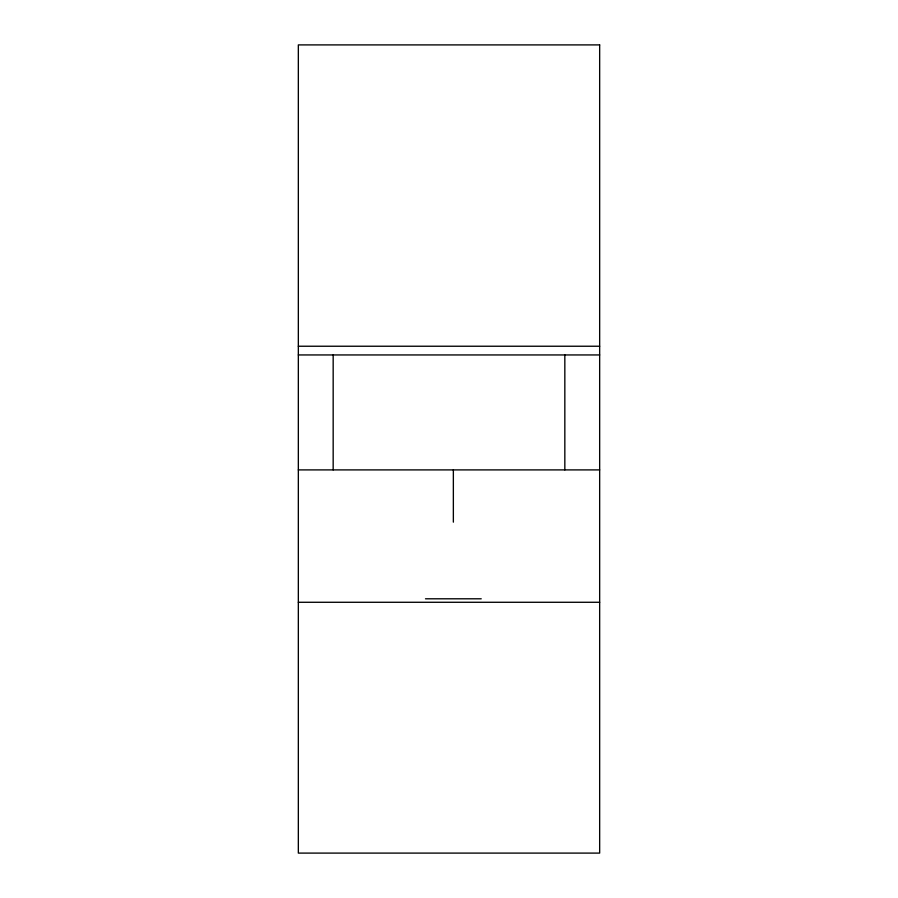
<?xml version="1.0" encoding="UTF-8"?>
<svg xmlns="http://www.w3.org/2000/svg" width="898" height="898" viewBox="0 0 898 898"><rect width="100%" height="100%" fill="white"/><g stroke="black" fill="none" stroke-linecap="round" stroke-linejoin="round"><path stroke-width="1.35" d="M298.338 346.235L599.662 346.235M298.338 354.946L599.662 354.946M298.338 469.901L599.662 469.901M425.484 598.798L481.227 598.798M298.338 602.277L599.662 602.277M564.831 354.946L564.831 469.901M453.355 469.901L453.355 522.153M333.169 354.946L333.169 469.901M599.662 44.9L298.338 44.9L298.338 853.1L599.662 853.1L599.662 44.9"/></g></svg>
